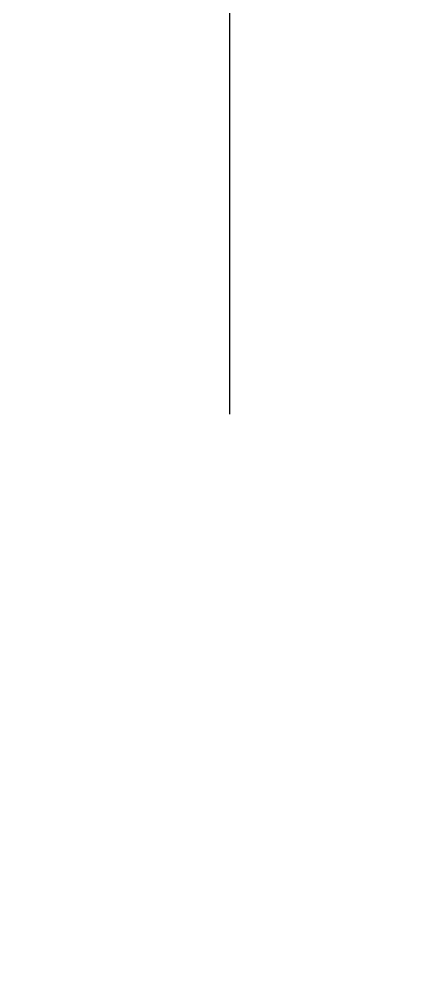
# Model space of a CAD drawing. Header units: metres. Extents: x 1203 to 2640, y 535 to 1122.
# Drawn here: x 1240.55 to 1245.88, y 555.86 to 569.27 of the extents above; entities that cross this region are included whole.
import ezdxf

# ---------------------------------------------------------------- set-up
doc = ezdxf.new("R2010")
doc.units = ezdxf.units.M
doc.layers.add('line work', color=7, linetype='Continuous')
picture_1 = doc.add_image_def('image1.png', size_in_pixel=(941, 730))

msp = doc.modelspace()

# ---------------------------------------------------------------- linework, layer by layer
at = {"layer": 'line work', "lineweight": -3}
msp.add_line((1243.471021156693, 588.7152903016865), (1243.471021156693, 563.7993137502858), dxfattribs=at)

# ---------------------------------------------------------------- pictures from other files: only their frames are drawn
image = msp.add_image(picture_1, insert=(1202.937472373582, 535.4393026118123), size_in_units=(167.27261906233838, 129.765156127))
image.dxf.flags = 6

doc.saveas('drawing.dxf')
